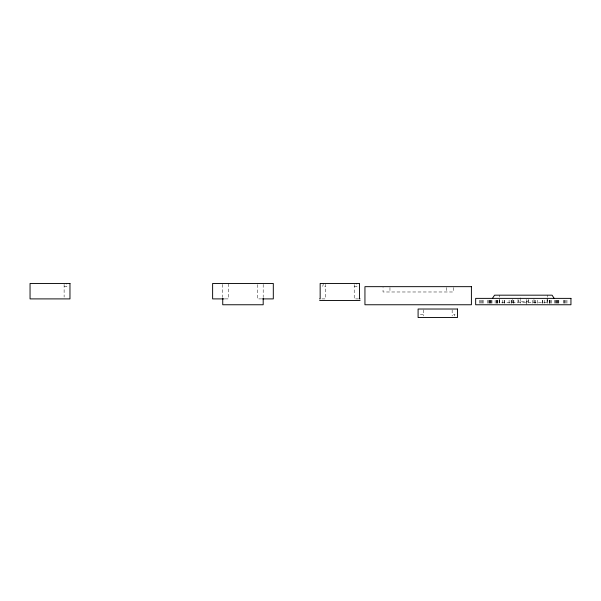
<?xml version="1.0" encoding="UTF-8"?>
<svg xmlns="http://www.w3.org/2000/svg" width="601" height="601" viewBox="0 0 601 601"><rect width="100%" height="100%" fill="white"/><g stroke="black" fill="none" stroke-linecap="round" stroke-linejoin="round"><path stroke-width="0.45" stroke-dasharray="3 2.25" d="M323.346 283.469L322.707 286.662L325.472 286.662M454.611 315.938L454.927 314.338L452.162 314.338M64.119 286.662L66.884 286.662L66.245 283.469M354.214 286.662L356.986 286.662L356.348 283.469M225.044 298.9L228.598 298.9L228.598 283.469M261.773 298.9L257.341 298.9L257.341 283.469M321.926 298.9L325.472 298.9L325.472 284.378M358.654 298.9L354.214 298.9L354.214 284.378M423.412 314.338L420.647 314.338L420.97 315.938M566.953 300.2L566.953 304.76M565.894 300.2L565.894 303.843M564.872 300.2L564.872 304.76M564.136 300.2L564.136 303.843M563.483 300.2L563.483 303.843M558.825 300.2L558.825 304.76M558.389 300.2L558.389 303.843M557.375 300.2L557.375 303.843M557.135 300.2L557.135 303.843M556.323 300.2L556.323 304.76M556.038 300.2L556.038 303.843M555.377 300.2L555.377 303.843M554.648 300.2L554.648 304.76M551.493 300.2L551.493 303.843M550.246 300.2L550.246 303.843M549.802 300.2L549.802 304.76M549.397 300.2L549.397 304.76M549.201 300.2L549.201 303.843M547.481 300.2L547.481 303.843M547.263 295.174L547.263 297.037M547.263 297.968L547.263 302.626L499.356 302.626L499.356 297.968M547.06 299.433L547.06 302.626M544.198 300.2L544.198 303.843M542.47 300.2L542.47 303.843M542.275 300.2L542.275 304.76M537.482 300.2L537.527 304.76M535.453 300.2L535.453 303.843M534.852 300.2L534.852 303.843M533.958 299.433L533.958 302.626M532.824 300.2L532.771 304.76M528.632 299.433L528.632 302.626M528.099 299.967L528.099 301.567L518.52 301.567L518.52 299.967M526.438 299.433L526.438 302.626M526.236 301.567L526.236 304.76M520.383 301.567L520.383 303.159M520.181 297.841L520.181 302.626M517.987 299.433L517.987 302.626M513.847 300.2L513.847 304.76M513.795 300.2L513.795 303.843M512.661 299.433L512.661 302.626M511.767 300.2L511.767 303.843M511.166 300.2L511.166 303.843M509.092 300.2L509.092 304.76M504.344 300.2L504.344 304.76M504.149 300.2L504.149 303.843M502.421 300.2L502.421 303.843M499.559 299.433L499.559 302.626M499.356 295.174L499.356 297.037M499.138 300.2L499.138 303.843M497.418 300.2L497.418 303.843M497.222 300.2L497.222 304.76M496.817 300.2L496.817 304.76M496.373 300.2L496.373 303.843M495.126 300.2L495.126 303.843M491.971 300.2L491.971 304.76M491.242 300.2L491.242 303.843M490.581 300.2L490.581 303.843M490.303 300.2L490.303 304.76M489.484 300.2L489.484 303.843M489.244 300.2L489.244 303.843M488.23 300.2L488.23 303.843M487.794 300.2L487.794 304.76M483.136 300.2L483.136 303.843M482.483 300.2L482.483 303.843M481.747 300.2L481.747 304.76M480.725 300.2L480.725 303.843M479.666 300.2L479.666 304.76M453.304 287.548L453.304 291.981L383.04 291.981L383.04 287.548M452.162 309.906L452.162 315.938M446.385 287.548L446.385 291.981M423.412 309.906L423.412 315.938M389.959 287.548L389.959 291.981M263.193 284.393L263.193 297.352M222.738 284.393L222.738 297.352M64.119 284.378L64.119 297.089"/><path stroke-width="0.9" d="M492.437 298.374L494.563 295.174L552.056 295.174L554.182 298.374M224.158 298.9L212.626 298.9L212.626 283.469L273.305 283.469L273.305 298.9L262.66 298.9M319.619 298.9L320.153 298.9L320.153 283.469L359.541 283.469L359.541 298.9L360.074 298.9M319.619 300.5L360.074 300.5M263.193 298.276L263.193 304.76L222.738 304.76L222.738 298.276M69.971 283.469L30.05 283.469L30.05 298.9L69.971 298.9L69.971 283.469M471.402 286.662L364.942 286.662L364.942 304.76L471.402 304.76L471.402 286.662M570.95 298.374L475.669 298.374L475.669 304.76L570.95 304.76L570.95 298.374M457.481 309.019L418.093 309.019L418.093 317.531L457.481 317.531L457.481 309.019"/></g></svg>
